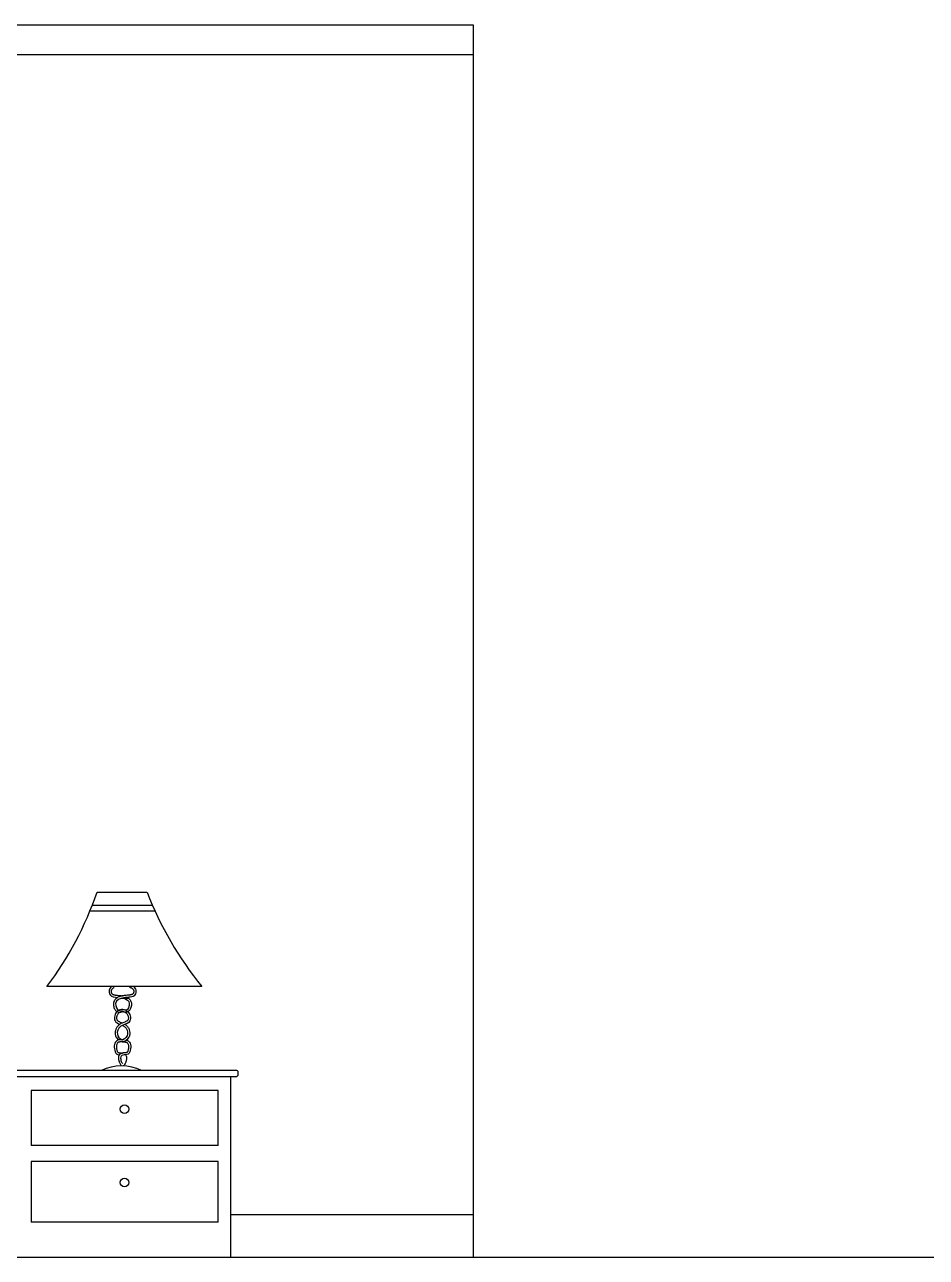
# Model space of a CAD drawing. Header units: inches. Extents: x 8.9 to 51.4, y 11.8 to 36.6.
# Drawn here: x 13.113 to 15.234, y 25.747 to 28.647 of the extents above; entities that cross this region are included whole.
import ezdxf

# ---------------------------------------------------------------- set-up
doc = ezdxf.new("R2010")
doc.units = ezdxf.units.IN
doc.header["$MEASUREMENT"] = 0
for name, color, linetype in [('02', 2, 'Continuous'), ('1', 1, 'Continuous'), ('4', 4, 'Continuous')]:
    doc.layers.add(name, color=color, linetype=linetype)

msp = doc.modelspace()

# ---------------------------------------------------------------- linework, layer by layer
at = {"layer": '02'}
for p, q in [((13.2837, 26.6063), (13.4011, 26.6063)), ((13.2725, 26.5757), (13.4137, 26.5757)), ((13.2671, 26.562), (13.4198, 26.562)), ((13.5295, 26.3838), (13.1659, 26.3838)), ((13.3272, 26.3563), (13.3291, 26.3563)), ((13.3404, 26.3563), (13.3571, 26.3563)), ((13.5984, 25.7469), (13.5984, 26.1722)), ((13.5684, 26.1394), (13.1284, 26.1394)), ((13.1284, 26.1394), (13.1284, 26.0101)), ((13.5684, 26.0101), (13.5684, 26.1394)), ((13.5684, 26.0101), (13.1284, 26.0101)), ((13.5684, 25.9723), (13.1284, 25.9723)), ((13.1284, 25.9723), (13.1284, 25.83)), ((13.5684, 25.83), (13.5684, 25.9723)), ((13.5684, 25.83), (13.1284, 25.83))]:
    msp.add_line(p, q, dxfattribs=at)
msp.add_lwpolyline([(13.6156, 26.1819, 0.414214), (13.6106, 26.1869), (13.0858, 26.1869, 0.414214), (13.0808, 26.1819), (13.0808, 26.1772, 0.414214), (13.0858, 26.1722), (13.6106, 26.1722, 0.414214), (13.6156, 26.1772)], format="xyb", close=True, dxfattribs=at)
for centre in [(13.3484, 26.0954), (13.3484, 25.923)]:
    msp.add_circle(centre, 0.0101, dxfattribs=at)
for centre, radius, start, end in [((12.5267, 26.8647), 0.7998, 323.0407, 341.1528), ((14.1786, 26.908), 0.8339, 201.2058, 218.9431), ((13.3411, 26.0805), 0.1167, 65.7073, 114.2927)]:
    msp.add_arc(centre, radius, start, end, dxfattribs=at)
for points, knots in [([(13.3178, 26.3838), (13.3152, 26.3818), (13.3106, 26.3759), (13.3138, 26.3598), (13.3246, 26.359), (13.3323, 26.3584)], [120.742501, 120.742501, 120.742501, 120.742501, 130.241288, 141.563358, 161.821253, 161.821253, 161.821253, 161.821253]), ([(13.3242, 26.3817), (13.3241, 26.3816), (13.324, 26.3816), (13.3235, 26.3814), (13.3232, 26.3813), (13.3223, 26.3808), (13.3218, 26.3805), (13.3204, 26.3795), (13.3196, 26.3789), (13.3184, 26.3775), (13.3179, 26.3767), (13.3174, 26.3757), (13.3173, 26.3754), (13.3171, 26.3748), (13.3171, 26.3746), (13.317, 26.3741), (13.3169, 26.3738), (13.3169, 26.373), (13.3169, 26.3724), (13.317, 26.3712), (13.3171, 26.3706), (13.3174, 26.3695), (13.3176, 26.369), (13.3179, 26.3682), (13.3181, 26.368), (13.3183, 26.3675), (13.3185, 26.3673), (13.3188, 26.3669), (13.319, 26.3667), (13.3195, 26.3662), (13.3199, 26.3659), (13.3208, 26.3654), (13.3214, 26.3652), (13.3226, 26.3647), (13.3233, 26.3645), (13.3248, 26.3642), (13.3256, 26.3641), (13.3281, 26.3637), (13.3299, 26.3636), (13.3337, 26.3633), (13.3357, 26.3631), (13.3389, 26.3628), (13.34, 26.3627), (13.3419, 26.3624), (13.3427, 26.3623), (13.3435, 26.3621)], [109.595734, 109.595734, 109.595734, 109.595734, 110.114808, 110.114808, 111.39246, 111.39246, 113.947765, 113.947765, 117.924196, 117.924196, 121.900628, 121.900628, 123.560075, 123.560075, 124.805542, 124.805542, 126.05101, 126.05101, 128.541946, 128.541946, 131.032881, 131.032881, 133.545527, 133.545527, 135.024012, 135.024012, 136.681272, 136.681272, 138.338532, 138.338532, 141.222081, 141.222081, 144.10563, 144.10563, 146.989179, 146.989179, 149.872728, 149.872728, 154.962376, 154.962376, 160.052023, 160.052023, 162.656156, 162.656156, 164.564552, 164.564552, 164.564552, 164.564552]), ([(13.3602, 26.3824), (13.3602, 26.3824), (13.3603, 26.3824), (13.361, 26.3822), (13.3616, 26.3821), (13.3626, 26.3818), (13.3629, 26.3817), (13.3635, 26.3814), (13.3638, 26.3813), (13.3647, 26.3808), (13.3652, 26.3805), (13.3666, 26.3795), (13.3674, 26.3789), (13.3686, 26.3775), (13.3691, 26.3767), (13.3696, 26.3757), (13.3697, 26.3754), (13.3699, 26.3748), (13.3699, 26.3746), (13.37, 26.3741), (13.3701, 26.3738), (13.3701, 26.373), (13.3701, 26.3724), (13.37, 26.3712), (13.3699, 26.3706), (13.3696, 26.3695), (13.3694, 26.369), (13.3691, 26.3682), (13.3689, 26.368), (13.3687, 26.3675), (13.3685, 26.3673), (13.3682, 26.3669), (13.368, 26.3667), (13.3675, 26.3662), (13.3671, 26.3659), (13.3662, 26.3654), (13.3656, 26.3652), (13.3644, 26.3647), (13.3637, 26.3645), (13.3622, 26.3642), (13.3614, 26.3641), (13.3589, 26.3637), (13.3571, 26.3636), (13.3533, 26.3633), (13.3513, 26.3631), (13.3481, 26.3628), (13.347, 26.3627), (13.3437, 26.3622), (13.3415, 26.3618), (13.3371, 26.3606), (13.335, 26.3598), (13.3315, 26.358), (13.3302, 26.3572), (13.3277, 26.3552), (13.3265, 26.354), (13.3247, 26.3516), (13.324, 26.3504), (13.3231, 26.3481), (13.3228, 26.3471), (13.3225, 26.3453), (13.3224, 26.3446), (13.3223, 26.3433), (13.3223, 26.3426), (13.3223, 26.3403), (13.3225, 26.3387), (13.3232, 26.3357), (13.3237, 26.3342), (13.3248, 26.3315), (13.3254, 26.3303), (13.3267, 26.3283), (13.3274, 26.3275), (13.3289, 26.3261), (13.3296, 26.3255), (13.3312, 26.3245), (13.3322, 26.324), (13.3336, 26.3236), (13.3341, 26.3235), (13.3348, 26.3234), (13.3351, 26.3234), (13.3357, 26.3234), (13.3359, 26.3234), (13.3367, 26.3234), (13.3372, 26.3235), (13.3386, 26.3237), (13.3393, 26.3239), (13.3407, 26.3243), (13.3413, 26.3245), (13.3423, 26.3248), (13.3428, 26.325), (13.3433, 26.3251), (13.3434, 26.3251), (13.3436, 26.3252), (13.3438, 26.3252), (13.3442, 26.3253), (13.3444, 26.3253), (13.345, 26.3253), (13.3454, 26.3252), (13.3466, 26.325), (13.3474, 26.3248), (13.349, 26.3241), (13.3498, 26.3237), (13.3513, 26.3226), (13.352, 26.322), (13.3534, 26.3207), (13.3539, 26.3201), (13.3553, 26.3183), (13.3559, 26.3171), (13.3566, 26.3151), (13.3568, 26.3144), (13.3572, 26.313), (13.3573, 26.3122), (13.3575, 26.3105), (13.3575, 26.3095), (13.3573, 26.3078), (13.3571, 26.307), (13.3568, 26.3061), (13.3567, 26.3059), (13.3565, 26.3056), (13.3564, 26.3054), (13.3563, 26.3052), (13.3562, 26.305), (13.3559, 26.3047), (13.3557, 26.3044), (13.355, 26.3037), (13.3544, 26.3033), (13.3531, 26.3024), (13.3523, 26.302), (13.3506, 26.3011), (13.3497, 26.3007), (13.3475, 26.2998), (13.3461, 26.2992), (13.3432, 26.298), (13.3418, 26.2974), (13.3389, 26.296), (13.3375, 26.2952), (13.3355, 26.2938), (13.335, 26.2933), (13.334, 26.2925), (13.3335, 26.292), (13.3321, 26.2906), (13.3313, 26.2895), (13.3293, 26.2866), (13.3282, 26.2845), (13.3268, 26.2802), (13.3263, 26.2779), (13.3262, 26.2744), (13.3262, 26.2732), (13.3265, 26.2714), (13.3266, 26.2707), (13.3269, 26.2693), (13.3271, 26.2686), (13.3278, 26.2666), (13.3284, 26.2654), (13.33, 26.2625), (13.3311, 26.2609), (13.3329, 26.259), (13.3333, 26.2586), (13.3338, 26.2582)], [106.203848, 106.203848, 106.203848, 106.203848, 106.309256, 106.309256, 108.837155, 108.837155, 110.114808, 110.114808, 111.39246, 111.39246, 113.947764, 113.947764, 117.924196, 117.924196, 121.900628, 121.900628, 123.560073, 123.560073, 124.805541, 124.805541, 126.051008, 126.051008, 128.541944, 128.541944, 131.032879, 131.032879, 133.545529, 133.545529, 135.024013, 135.024013, 136.681273, 136.681273, 138.338533, 138.338533, 141.222082, 141.222082, 144.105631, 144.105631, 146.989181, 146.989181, 149.87273, 149.87273, 154.962378, 154.962378, 160.052026, 160.052026, 162.656157, 162.656157, 167.864421, 167.864421, 173.072684, 173.072684, 176.663539, 176.663539, 180.254394, 180.254394, 183.17065, 183.17065, 185.370032, 185.370032, 186.75678, 186.75678, 188.143528, 188.143528, 191.28169, 191.28169, 194.419851, 194.419851, 197.058611, 197.058611, 199.221261, 199.221261, 200.991937, 200.991937, 202.762613, 202.762613, 203.540829, 203.540829, 204.003289, 204.003289, 204.46575, 204.46575, 205.390671, 205.390671, 207.119714, 207.119714, 208.848757, 208.848757, 210.5778, 210.5778, 211.090501, 211.090501, 212.115902, 212.115902, 213.141304, 213.141304, 215.192108, 215.192108, 218.693253, 218.693253, 222.194399, 222.194399, 225.695545, 225.695545, 229.19669, 229.19669, 234.560184, 234.560184, 237.335007, 237.335007, 240.109831, 240.109831, 243.733724, 243.733724, 247.357617, 247.357617, 248.719926, 248.719926, 249.671664, 249.671664, 250.623402, 250.623402, 252.526878, 252.526878, 255.664742, 255.664742, 258.802606, 258.802606, 261.94047, 261.94047, 266.130687, 266.130687, 270.320903, 270.320903, 274.511119, 274.511119, 276.064104, 276.064104, 277.617089, 277.617089, 280.723059, 280.723059, 285.922804, 285.922804, 291.122548, 291.122548, 293.669866, 293.669866, 295.183731, 295.183731, 296.697597, 296.697597, 299.725328, 299.725328, 303.929283, 303.929283, 305.254655, 305.254655, 305.254655, 305.254655]), ([(13.3692, 26.3838), (13.3718, 26.3818), (13.3764, 26.3759), (13.3727, 26.357), (13.3479, 26.3604), (13.3217, 26.35), (13.3317, 26.325), (13.3449, 26.3322), (13.3564, 26.3266), (13.3628, 26.3156), (13.3627, 26.2994), (13.3479, 26.295), (13.3346, 26.2883), (13.3276, 26.2722), (13.3372, 26.2601), (13.3432, 26.2589), (13.3435, 26.2588)], [114.621033, 114.621033, 114.621033, 114.621033, 124.12004, 135.44211, 162.810921, 185.967208, 203.984139, 211.098678, 225.556746, 236.765717, 249.050556, 267.657282, 275.909022, 294.238731, 311.372704, 312.363402, 312.363402, 312.363402, 312.363402]), ([(13.3466, 26.3563), (13.3532, 26.3544), (13.3642, 26.3473), (13.3553, 26.325), (13.3421, 26.3322), (13.3306, 26.3266), (13.3242, 26.3156), (13.3243, 26.3011), (13.3329, 26.2971), (13.3376, 26.2952)], [174.175905, 174.175905, 174.175905, 174.175905, 192.088456, 210.105387, 217.219926, 231.677994, 242.886965, 255.171804, 269.338797, 269.338797, 269.338797, 269.338797]), ([(13.3572, 26.3569), (13.3575, 26.3567), (13.3578, 26.3564), (13.3593, 26.3552), (13.3605, 26.354), (13.3623, 26.3516), (13.363, 26.3504), (13.3639, 26.3481), (13.3642, 26.3471), (13.3645, 26.3453), (13.3646, 26.3446), (13.3647, 26.3433), (13.3647, 26.3426), (13.3647, 26.3403), (13.3645, 26.3387), (13.3638, 26.3357), (13.3633, 26.3342), (13.3622, 26.3315), (13.3616, 26.3303), (13.3603, 26.3283), (13.3596, 26.3275), (13.3581, 26.3261), (13.3574, 26.3255), (13.3558, 26.3245), (13.3548, 26.324), (13.3534, 26.3236), (13.3529, 26.3235), (13.3522, 26.3234), (13.3519, 26.3234), (13.3513, 26.3234), (13.3511, 26.3234), (13.3503, 26.3234), (13.3498, 26.3235), (13.3484, 26.3237), (13.3477, 26.3239), (13.3463, 26.3243), (13.3457, 26.3245), (13.3447, 26.3248), (13.3442, 26.325), (13.3437, 26.3251), (13.3436, 26.3251), (13.3434, 26.3252), (13.3432, 26.3252), (13.3428, 26.3253), (13.3426, 26.3253), (13.342, 26.3253), (13.3416, 26.3252), (13.3404, 26.325), (13.3396, 26.3248), (13.338, 26.3241), (13.3372, 26.3237), (13.3357, 26.3226), (13.335, 26.322), (13.3336, 26.3207), (13.3331, 26.3201), (13.3317, 26.3183), (13.3311, 26.3171), (13.3304, 26.3151), (13.3302, 26.3144), (13.3298, 26.313), (13.3297, 26.3122), (13.3295, 26.3105), (13.3295, 26.3095), (13.3297, 26.3078), (13.3299, 26.307), (13.3302, 26.3061), (13.3303, 26.3059), (13.3305, 26.3056), (13.3306, 26.3054), (13.3307, 26.3052), (13.3308, 26.305), (13.3311, 26.3047), (13.3313, 26.3044), (13.332, 26.3037), (13.3326, 26.3033), (13.3339, 26.3024), (13.3347, 26.302), (13.3364, 26.3011), (13.3373, 26.3007), (13.3395, 26.2998), (13.3409, 26.2992), (13.3427, 26.2985), (13.3431, 26.2983), (13.3435, 26.2982)], [175.822221, 175.822221, 175.822221, 175.822221, 176.66354, 176.66354, 180.254395, 180.254395, 183.17065, 183.17065, 185.37003, 185.37003, 186.756777, 186.756777, 188.143524, 188.143524, 191.281685, 191.281685, 194.419846, 194.419846, 197.058607, 197.058607, 199.221257, 199.221257, 200.991934, 200.991934, 202.762611, 202.762611, 203.540826, 203.540826, 204.003283, 204.003283, 204.46574, 204.46574, 205.390653, 205.390653, 207.119692, 207.119692, 208.84873, 208.84873, 210.577769, 210.577769, 211.090488, 211.090488, 212.115926, 212.115926, 213.141364, 213.141364, 215.192241, 215.192241, 218.693412, 218.693412, 222.194582, 222.194582, 225.695753, 225.695753, 229.196924, 229.196924, 234.560419, 234.560419, 237.335343, 237.335343, 240.110267, 240.110267, 243.734087, 243.734087, 247.357908, 247.357908, 248.720479, 248.720479, 249.672178, 249.672178, 250.623878, 250.623878, 252.527277, 252.527277, 255.665235, 255.665235, 258.803192, 258.803192, 261.94115, 261.94115, 266.13093, 266.13093, 267.262592, 267.262592, 267.262592, 267.262592]), ([(13.3435, 26.2927), (13.3455, 26.2917), (13.3526, 26.2877), (13.3594, 26.2722), (13.3468, 26.2563), (13.3324, 26.2602), (13.324, 26.2498), (13.3238, 26.2379), (13.3272, 26.2249), (13.3339, 26.2236), (13.3361, 26.2233)], [275.432758, 275.432758, 275.432758, 275.432758, 282.03027, 300.359979, 317.493952, 329.894392, 339.235888, 352.440217, 366.330787, 372.56457, 372.56457, 372.56457, 372.56457]), ([(13.3494, 26.2952), (13.3499, 26.2948), (13.3505, 26.2945), (13.3515, 26.2938), (13.352, 26.2933), (13.353, 26.2925), (13.3535, 26.292), (13.3549, 26.2906), (13.3557, 26.2895), (13.3577, 26.2866), (13.3588, 26.2845), (13.3602, 26.2802), (13.3607, 26.2779), (13.3608, 26.2744), (13.3608, 26.2732), (13.3605, 26.2714), (13.3604, 26.2707), (13.3601, 26.2693), (13.3599, 26.2686), (13.3592, 26.2666), (13.3586, 26.2654), (13.357, 26.2625), (13.3559, 26.2609), (13.3532, 26.2581), (13.3517, 26.2569), (13.3494, 26.2555), (13.3487, 26.2552), (13.3474, 26.2547), (13.3466, 26.2544), (13.3455, 26.2541), (13.3452, 26.2541), (13.3445, 26.2539), (13.3441, 26.2539), (13.3431, 26.2537), (13.3425, 26.2537), (13.3408, 26.2536), (13.3398, 26.2536), (13.338, 26.2536), (13.3372, 26.2536), (13.3358, 26.2535), (13.3353, 26.2534), (13.3346, 26.2533), (13.3344, 26.2532), (13.3342, 26.2531), (13.3341, 26.2531), (13.3339, 26.253), (13.3338, 26.2529), (13.3334, 26.2527), (13.3332, 26.2526), (13.3324, 26.2519), (13.3319, 26.2513), (13.331, 26.25), (13.3306, 26.2493), (13.3299, 26.2478), (13.3297, 26.247), (13.3293, 26.2455), (13.3292, 26.2446), (13.3291, 26.2429), (13.3291, 26.2419), (13.3292, 26.2404), (13.3293, 26.2398), (13.3294, 26.2387), (13.3295, 26.238), (13.3297, 26.2367), (13.3298, 26.2361), (13.3301, 26.2345), (13.3304, 26.2335), (13.331, 26.2319), (13.3313, 26.2311), (13.3319, 26.2302), (13.3321, 26.2299), (13.3324, 26.2296), (13.3326, 26.2295), (13.3328, 26.2293), (13.3328, 26.2293), (13.333, 26.2292), (13.333, 26.2291), (13.3334, 26.229), (13.3337, 26.2289), (13.3345, 26.2286), (13.335, 26.2285), (13.3361, 26.2284), (13.3367, 26.2283), (13.338, 26.2281), (13.3388, 26.2281), (13.3403, 26.2279), (13.3412, 26.2278), (13.3425, 26.2276), (13.343, 26.2276), (13.3435, 26.2274)], [273.018356, 273.018356, 273.018356, 273.018356, 274.510489, 274.510489, 276.063181, 276.063181, 277.615873, 277.615873, 280.721257, 280.721257, 285.921053, 285.921053, 291.120849, 291.120849, 293.667498, 293.667498, 295.181592, 295.181592, 296.695687, 296.695687, 299.723875, 299.723875, 303.927971, 303.927971, 308.132068, 308.132068, 309.640977, 309.640977, 311.237915, 311.237915, 311.987526, 311.987526, 312.737138, 312.737138, 314.236361, 314.236361, 316.851827, 316.851827, 319.467293, 319.467293, 322.082759, 322.082759, 323.287723, 323.287723, 324.154038, 324.154038, 325.020352, 325.020352, 326.752981, 326.752981, 330.113971, 330.113971, 333.474961, 333.474961, 336.835951, 336.835951, 340.19694, 340.19694, 343.55793, 343.55793, 345.364232, 345.364232, 347.337463, 347.337463, 349.310694, 349.310694, 352.608363, 352.608363, 355.906032, 355.906032, 358.103707, 358.103707, 359.463684, 359.463684, 360.29394, 360.29394, 361.124196, 361.124196, 363.114013, 363.114013, 365.103831, 365.103831, 367.093648, 367.093648, 369.083465, 369.083465, 371.073282, 371.073282, 372.234378, 372.234378, 372.234378, 372.234378]), ([(13.3435, 26.2538), (13.3441, 26.2537), (13.3446, 26.2537), (13.3462, 26.2536), (13.3472, 26.2536), (13.349, 26.2536), (13.3498, 26.2536), (13.3512, 26.2535), (13.3517, 26.2534), (13.3524, 26.2533), (13.3526, 26.2532), (13.3528, 26.2531), (13.3529, 26.2531), (13.3531, 26.253), (13.3532, 26.2529), (13.3536, 26.2527), (13.3538, 26.2526), (13.3545, 26.252), (13.355, 26.2514), (13.356, 26.2501), (13.3564, 26.2493), (13.357, 26.2479), (13.3573, 26.2471), (13.3577, 26.2456), (13.3578, 26.2447), (13.3579, 26.243), (13.3579, 26.2421), (13.3578, 26.2405), (13.3577, 26.2399), (13.3576, 26.2387), (13.3575, 26.238), (13.3573, 26.2367), (13.3572, 26.2361), (13.3568, 26.2344), (13.3566, 26.2335), (13.356, 26.2318), (13.3557, 26.2311), (13.3551, 26.2302), (13.3549, 26.2299), (13.3546, 26.2296), (13.3544, 26.2295), (13.3543, 26.2293), (13.3542, 26.2293), (13.3541, 26.2292), (13.354, 26.2292), (13.3537, 26.229), (13.3534, 26.2289), (13.3526, 26.2287), (13.3521, 26.2285), (13.351, 26.2284), (13.3504, 26.2283), (13.3491, 26.2281), (13.3484, 26.2281), (13.3468, 26.2279), (13.346, 26.2278), (13.3444, 26.2276), (13.3435, 26.2275), (13.3417, 26.227), (13.3408, 26.2267), (13.3393, 26.226), (13.3387, 26.2257), (13.3377, 26.225), (13.3373, 26.2247), (13.3367, 26.224), (13.3363, 26.2236), (13.3358, 26.2228), (13.3355, 26.2224), (13.3349, 26.2213), (13.3347, 26.2206), (13.3343, 26.2191), (13.3342, 26.2184), (13.334, 26.217), (13.334, 26.2163), (13.3341, 26.2142), (13.3342, 26.2129), (13.3346, 26.2109), (13.3348, 26.2102), (13.3351, 26.2089), (13.3353, 26.2082), (13.3357, 26.2069), (13.3359, 26.2063), (13.3366, 26.2045), (13.3372, 26.2033), (13.3384, 26.2011), (13.3391, 26.2001), (13.3398, 26.1992)], [312.96731, 312.96731, 312.96731, 312.96731, 314.244048, 314.244048, 316.859404, 316.859404, 319.47476, 319.47476, 322.090115, 322.090115, 323.299435, 323.299435, 324.142567, 324.142567, 324.9857, 324.9857, 326.671964, 326.671964, 330.016991, 330.016991, 333.362018, 333.362018, 336.707046, 336.707046, 340.052073, 340.052073, 343.3971, 343.3971, 345.302768, 345.302768, 347.338494, 347.338494, 349.37422, 349.37422, 352.659805, 352.659805, 355.945391, 355.945391, 358.137644, 358.137644, 359.430974, 359.430974, 360.240761, 360.240761, 361.050549, 361.050549, 363.024365, 363.024365, 364.998182, 364.998182, 366.971998, 366.971998, 368.945815, 368.945815, 370.919631, 370.919631, 372.893448, 372.893448, 374.867264, 374.867264, 376.139596, 376.139596, 376.954778, 376.954778, 377.716982, 377.716982, 378.479186, 378.479186, 379.895926, 379.895926, 381.312665, 381.312665, 382.729404, 382.729404, 385.528548, 385.528548, 387.162428, 387.162428, 388.690273, 388.690273, 390.218117, 390.218117, 393.273806, 393.273806, 395.989199, 395.989199, 395.989199, 395.989199]), ([(13.3532, 26.2582), (13.3538, 26.2581), (13.3572, 26.257), (13.363, 26.2498), (13.3632, 26.2379), (13.3598, 26.2248), (13.3494, 26.2229), (13.3379, 26.2227), (13.3393, 26.2106), (13.3419, 26.2047), (13.3435, 26.2026)], [322.011843, 322.011843, 322.011843, 322.011843, 323.773144, 333.11464, 346.318969, 360.209539, 366.781568, 377.338024, 387.713462, 395.592473, 395.592473, 395.592473, 395.592473]), ([(13.3509, 26.2233), (13.3509, 26.2233), (13.3509, 26.2233), (13.3511, 26.223), (13.3513, 26.2227), (13.3519, 26.2216), (13.3522, 26.2209), (13.3526, 26.2195), (13.3528, 26.2188), (13.3529, 26.2174), (13.353, 26.2167), (13.353, 26.2147), (13.3528, 26.2134), (13.3525, 26.2112), (13.3523, 26.2103), (13.3519, 26.2088), (13.3517, 26.2083), (13.3514, 26.2072), (13.3512, 26.2067), (13.3506, 26.2051), (13.3502, 26.2041), (13.349, 26.2017), (13.3481, 26.2003), (13.3466, 26.1984), (13.346, 26.1978), (13.3454, 26.1972)], [377.650713, 377.650713, 377.650713, 377.650713, 377.671372, 377.671372, 378.287433, 378.287433, 379.6663, 379.6663, 381.045166, 381.045166, 382.424032, 382.424032, 385.138632, 385.138632, 387.289308, 387.289308, 388.563891, 388.563891, 389.838473, 389.838473, 392.387639, 392.387639, 396.076631, 396.076631, 397.979992, 397.979992, 397.979992, 397.979992])]:
    msp.add_open_spline(points, degree=3, knots=knots, dxfattribs=at)
at = {"layer": '1'}
for p, q in [((9.8683, 28.6469), (14.1683, 28.6469)), ((14.1683, 28.6469), (14.1683, 25.7469)), ((10.4683, 28.5769), (14.1683, 28.5769)), ((14.1683, 25.8469), (13.5984, 25.8469)), ((14.1683, 25.7469), (9.8683, 25.7469))]:
    msp.add_line(p, q, dxfattribs=at)
at = {"layer": '4'}
msp.add_line((29.5811, 25.7469), (9.2549, 25.7469), dxfattribs=at)

doc.saveas('drawing.dxf')
